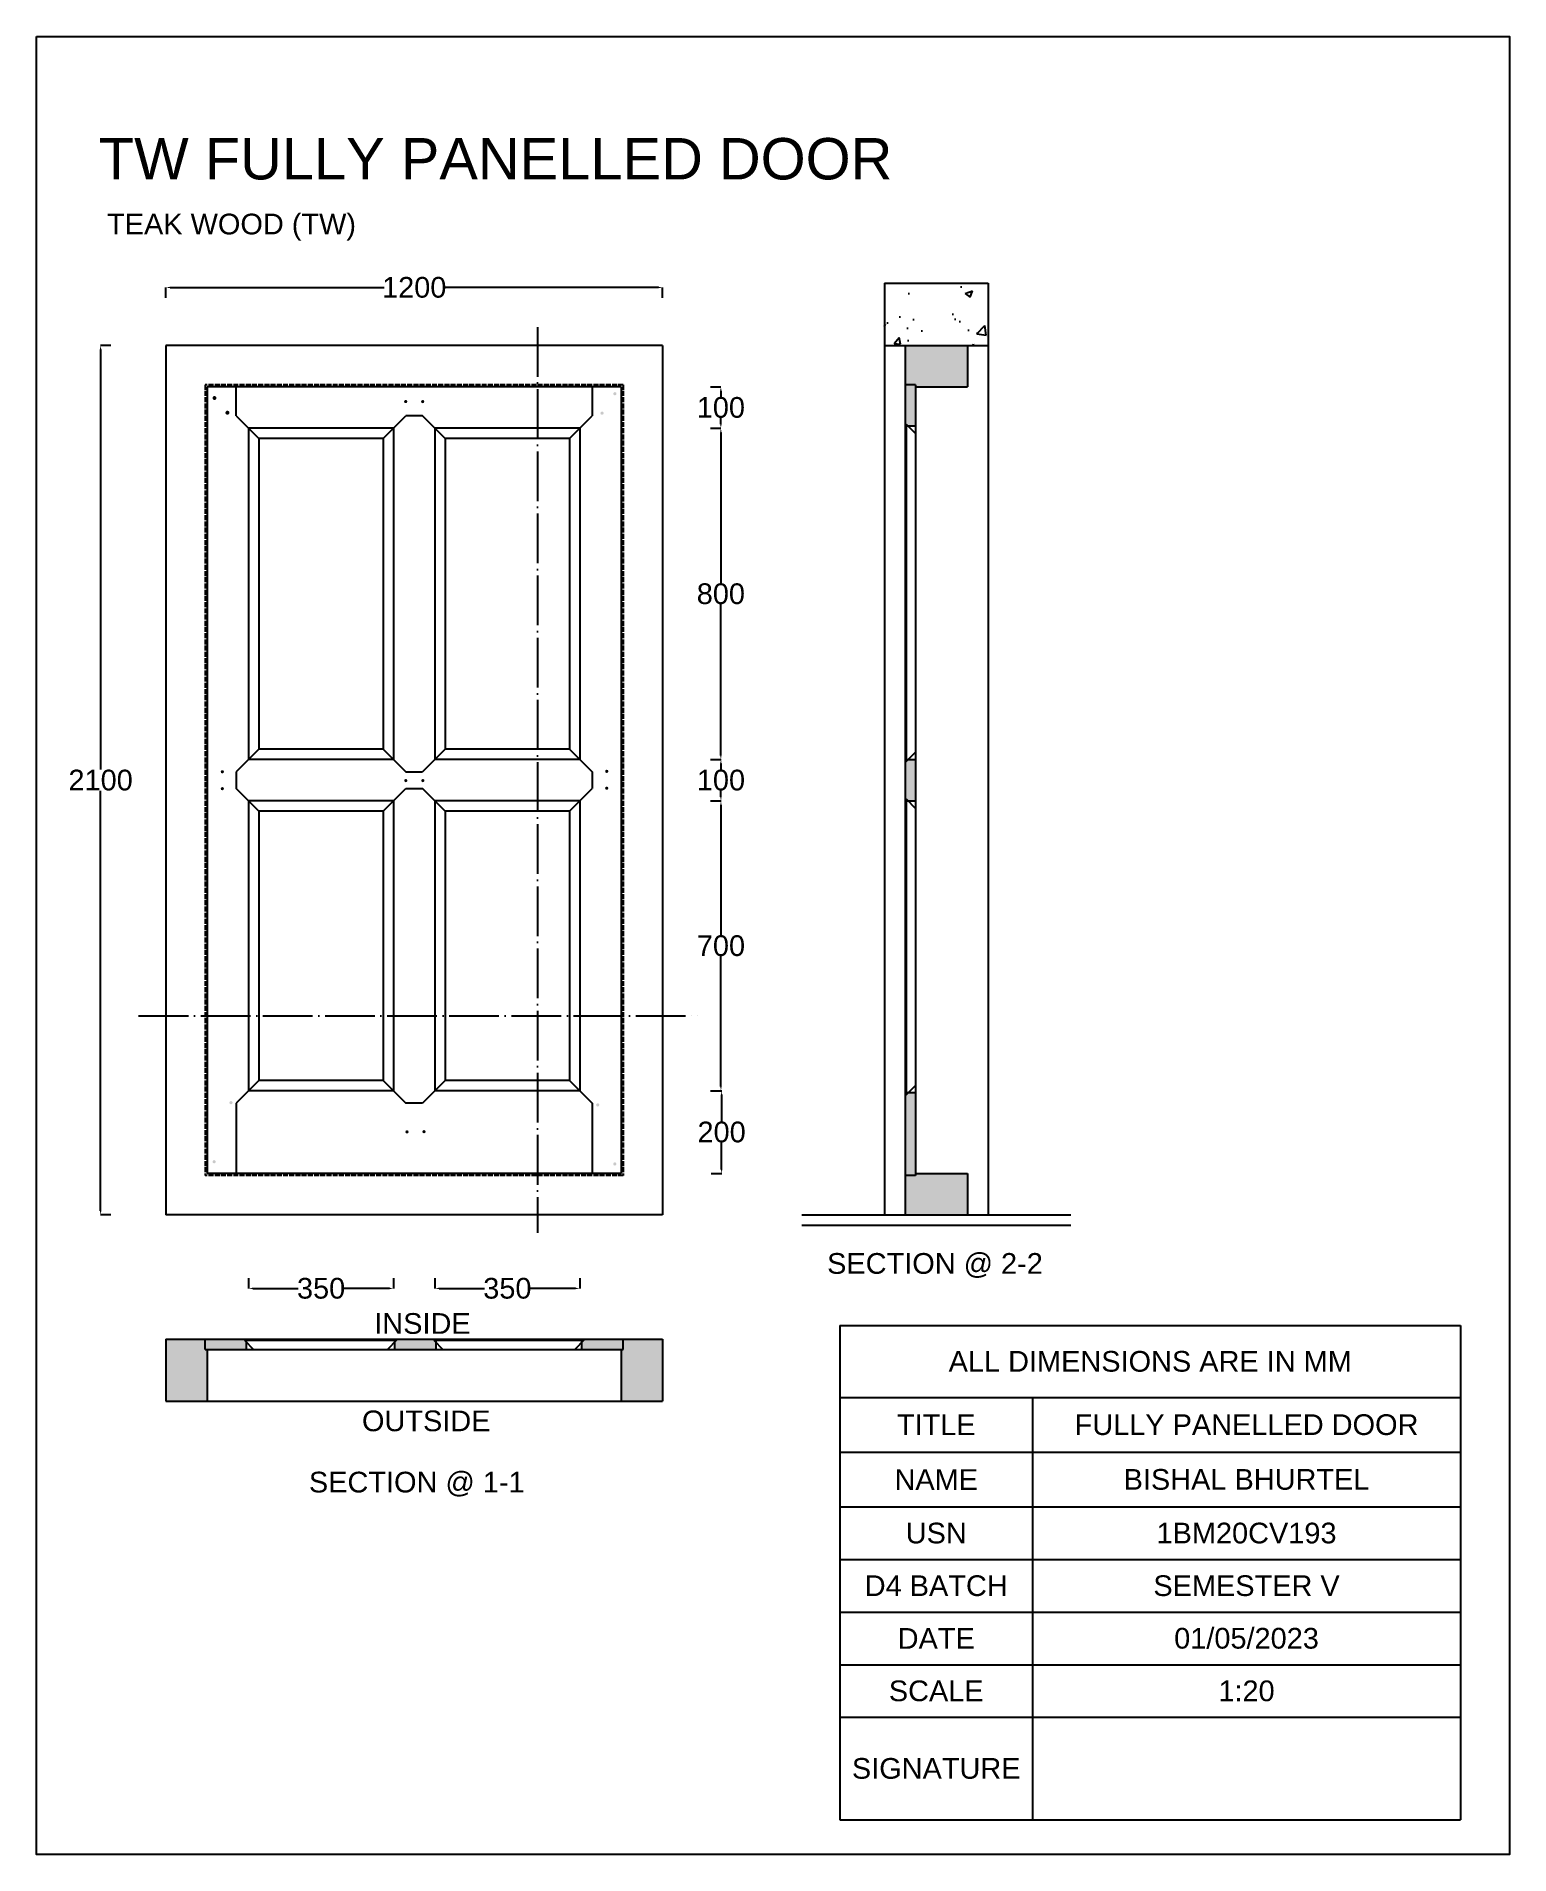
# Model space of a CAD drawing. Header units: inches. Extents: x 10076 to 13635, y 5093 to 9485.
import ezdxf

# ---------------------------------------------------------------- set-up
doc = ezdxf.new("R2010")
doc.units = ezdxf.units.IN
doc.header["$MEASUREMENT"] = 0
doc.linetypes.add('ACAD_ISO02W100', pattern=[15, 12, -3])
doc.linetypes.add('ACAD_ISO04W100', pattern=[30, 24, -3, 0, -3])
doc.layers.add('TEXT', color=5, linetype='Continuous')
doc.styles.add('Annotative', font='Arial.ttf')
doc.styles.get("Standard").update_dxf_attribs({"font": 'Arial.ttf'})
doc.dimstyles.new('Annotative', dxfattribs={"dimscale": 0, "dimtxt": 50, "dimasz": 10, "dimexe": 0.18, "dimexo": 0.0625, "dimgap": 0.09, "dimtad": 0, "dimtih": 1, "dimtoh": 1, "dimdec": 0, "dimzin": 0, "dimdsep": 46, "dimtxsty": 'Standard', "dimcen": 0.09, "dimadec": 0, "dimazin": 0, "dimtfac": 1, "dimtdec": 0, "dimtofl": 0, "dimtmove": 0, "dimatfit": 3, "dimfxl": 0, "dimtolj": 1, "dimtzin": 0, "dimarcsym": 0})

# ---------------------------------------------------------------- blocks, each defined once
blk = doc.blocks.new('*D4')
at = {"color": 0, "lineweight": -2}
for p, q in [((10256.1, 8738.3), (10230.9, 8738.3)), ((10231.1, 8728.3), (10231.1, 7714)), ((10231.1, 6648.3), (10231.1, 7662.7)), ((10256.1, 6638.3), (10230.9, 6638.3))]:
    blk.add_line(p, q, dxfattribs=at)
at = {"color": 0}
for points in [[(10229.4, 8728.3), (10232.8, 8728.3), (10231.1, 8738.3)], [(10229.4, 6648.3), (10232.8, 6648.3), (10231.1, 6638.3)]]:
    blk.add_solid(points, dxfattribs=at)
at = {"layer": 'Defpoints', "color": 0}
for p in [(10388.7, 8738.3), (10231.1, 6638.3), (10388.7, 6638.3)]:
    blk.add_point(p, dxfattribs=at)
at = {"color": 0, "insert": (10231.1, 7688.3), "char_height": 50, "attachment_point": 5}
blk.add_mtext('\\A1;2100', dxfattribs=at)
blk = doc.blocks.new('*D5')
at = {"color": 0, "lineweight": -2}
for p, q in [((10388.7, 8853.3), (10388.7, 8878.5)), ((10398.7, 8878.3), (10916.3, 8878.3)), ((11578.7, 8878.3), (11061, 8878.3)), ((11588.7, 8853.3), (11588.7, 8878.5))]:
    blk.add_line(p, q, dxfattribs=at)
at = {"color": 0}
for points in [[(10398.7, 8880), (10398.7, 8876.6), (10388.7, 8878.3)], [(11578.7, 8880), (11578.7, 8876.6), (11588.7, 8878.3)]]:
    blk.add_solid(points, dxfattribs=at)
at = {"layer": 'Defpoints', "color": 0}
for p in [(10388.7, 8878.3), (10388.7, 8738.3), (11588.7, 8738.3)]:
    blk.add_point(p, dxfattribs=at)
at = {"color": 0, "insert": (10988.7, 8878.3), "char_height": 50, "attachment_point": 5}
blk.add_mtext('\\A1;1200', dxfattribs=at)
blk = doc.blocks.new('*D6')
at = {"color": 0, "lineweight": -2}
for p, q in [((11704.5, 8538.3), (11729.7, 8538.3)), ((11729.5, 8528.3), (11729.5, 8164)), ((11729.5, 7748.3), (11729.5, 8112.7)), ((11704.5, 7738.3), (11729.7, 7738.3))]:
    blk.add_line(p, q, dxfattribs=at)
at = {"color": 0}
for points in [[(11727.8, 8528.3), (11731.2, 8528.3), (11729.5, 8538.3)], [(11727.8, 7748.3), (11731.2, 7748.3), (11729.5, 7738.3)]]:
    blk.add_solid(points, dxfattribs=at)
at = {"layer": 'Defpoints', "color": 0}
for p in [(11388.7, 8538.3), (11388.7, 7738.3), (11729.5, 7738.3)]:
    blk.add_point(p, dxfattribs=at)
at = {"color": 0, "insert": (11729.5, 8138.3), "char_height": 50, "attachment_point": 5}
blk.add_mtext('\\A1;800', dxfattribs=at)
blk = doc.blocks.new('*D7')
at = {"color": 0, "lineweight": -2}
for p, q in [((11704.7, 7638.3), (11729.9, 7638.3)), ((11729.7, 7628.3), (11729.7, 7314)), ((11729.7, 6948.3), (11729.7, 7262.7)), ((11704.7, 6938.3), (11729.9, 6938.3))]:
    blk.add_line(p, q, dxfattribs=at)
at = {"color": 0}
for points in [[(11728, 7628.3), (11731.3, 7628.3), (11729.7, 7638.3)], [(11728, 6948.3), (11731.3, 6948.3), (11729.7, 6938.3)]]:
    blk.add_solid(points, dxfattribs=at)
at = {"layer": 'Defpoints', "color": 0}
for p in [(11388.7, 7638.3), (11388.7, 6938.3), (11729.7, 6938.3)]:
    blk.add_point(p, dxfattribs=at)
at = {"color": 0, "insert": (11729.7, 7288.3), "char_height": 50, "attachment_point": 5}
blk.add_mtext('\\A1;700', dxfattribs=at)
blk = doc.blocks.new('*D9')
at = {"color": 0, "lineweight": -2}
for p, q in [((11706.3, 6938.3), (11731.5, 6938.3)), ((11731.3, 6928.3), (11731.3, 6864)), ((11731.3, 6748.3), (11731.3, 6812.7)), ((11706.3, 6738.3), (11731.5, 6738.3))]:
    blk.add_line(p, q, dxfattribs=at)
at = {"color": 0}
for points in [[(11729.7, 6928.3), (11733, 6928.3), (11731.3, 6938.3)], [(11729.7, 6748.3), (11733, 6748.3), (11731.3, 6738.3)]]:
    blk.add_solid(points, dxfattribs=at)
at = {"layer": 'Defpoints', "color": 0}
for p in [(11388.7, 6938.3), (11388.7, 6738.3), (11731.3, 6738.3)]:
    blk.add_point(p, dxfattribs=at)
at = {"color": 0, "insert": (11731.3, 6838.3), "char_height": 50, "attachment_point": 5}
blk.add_mtext('\\A1;200', dxfattribs=at)
blk = doc.blocks.new('*D10')
at = {"color": 0, "lineweight": -2}
for p, q in [((11704.7, 7738.3), (11729.9, 7738.3)), ((11729.7, 7728.3), (11729.7, 7714)), ((11729.7, 7648.3), (11729.7, 7662.7)), ((11704.7, 7638.3), (11729.9, 7638.3))]:
    blk.add_line(p, q, dxfattribs=at)
at = {"color": 0}
for points in [[(11728, 7728.3), (11731.3, 7728.3), (11729.7, 7738.3)], [(11728, 7648.3), (11731.3, 7648.3), (11729.7, 7638.3)]]:
    blk.add_solid(points, dxfattribs=at)
at = {"layer": 'Defpoints', "color": 0}
for p in [(11388.7, 7738.3), (11388.7, 7638.3), (11729.7, 7638.3)]:
    blk.add_point(p, dxfattribs=at)
at = {"color": 0, "insert": (11729.7, 7688.3), "char_height": 50, "attachment_point": 5}
blk.add_mtext('\\A1;100', dxfattribs=at)
blk = doc.blocks.new('*D11')
at = {"color": 0, "lineweight": -2}
for p, q in [((11704.5, 8638.3), (11729.7, 8638.3)), ((11729.5, 8628.3), (11729.5, 8614)), ((11704.5, 8538.3), (11729.7, 8538.3)), ((11729.5, 8548.3), (11729.5, 8562.7))]:
    blk.add_line(p, q, dxfattribs=at)
at = {"color": 0}
for points in [[(11727.8, 8628.3), (11731.2, 8628.3), (11729.5, 8638.3)], [(11727.8, 8548.3), (11731.2, 8548.3), (11729.5, 8538.3)]]:
    blk.add_solid(points, dxfattribs=at)
at = {"layer": 'Defpoints', "color": 0}
for p in [(11388.7, 8638.3), (11729.5, 8638.3), (11388.7, 8538.3)]:
    blk.add_point(p, dxfattribs=at)
at = {"color": 0, "insert": (11729.5, 8588.3), "char_height": 50, "attachment_point": 5}
blk.add_mtext('\\A1;100', dxfattribs=at)
blk = doc.blocks.new('*D25')
at = {"color": 0, "lineweight": -2}
for p, q in [((10588.7, 6485.9), (10588.7, 6460.7)), ((10598.7, 6460.9), (10708.4, 6460.9)), ((10928.7, 6460.9), (10818.9, 6460.9)), ((10938.7, 6485.9), (10938.7, 6460.7))]:
    blk.add_line(p, q, dxfattribs=at)
at = {"color": 0}
for points in [[(10598.7, 6462.6), (10598.7, 6459.2), (10588.7, 6460.9)], [(10928.7, 6462.6), (10928.7, 6459.2), (10938.7, 6460.9)]]:
    blk.add_solid(points, dxfattribs=at)
at = {"layer": 'Defpoints', "color": 0}
for p in [(10588.7, 6938.3), (10938.7, 6938.3), (10938.7, 6460.9)]:
    blk.add_point(p, dxfattribs=at)
at = {"color": 0, "insert": (10763.7, 6460.9), "char_height": 50, "attachment_point": 5}
blk.add_mtext('\\A1;350', dxfattribs=at)
blk = doc.blocks.new('*D26')
at = {"color": 0, "lineweight": -2}
for p, q in [((11038.7, 6485.9), (11038.7, 6460.7)), ((11048.7, 6460.9), (11158.4, 6460.9)), ((11378.7, 6460.9), (11268.9, 6460.9)), ((11388.7, 6485.9), (11388.7, 6460.7))]:
    blk.add_line(p, q, dxfattribs=at)
at = {"color": 0}
for points in [[(11048.7, 6462.6), (11048.7, 6459.2), (11038.7, 6460.9)], [(11378.7, 6462.6), (11378.7, 6459.2), (11388.7, 6460.9)]]:
    blk.add_solid(points, dxfattribs=at)
at = {"layer": 'Defpoints', "color": 0}
for p in [(11038.7, 6938.3), (11388.7, 6938.3), (11388.7, 6460.9)]:
    blk.add_point(p, dxfattribs=at)
at = {"color": 0, "insert": (11213.7, 6460.9), "char_height": 50, "attachment_point": 5}
blk.add_mtext('\\A1;350', dxfattribs=at)
blk = doc.blocks.new('*T37')
at = {"layer": 'TEXT', "color": 0, "linetype": 'ByBlock', "lineweight": -2}
for p, q in [((0, 0), (1499.2, 0)), ((0, 0), (0, -1193.8)), ((1499.2, 0), (1499.2, -1193.8)), ((0, -173.7), (1499.2, -173.7)), ((465.3, -173.7), (465.3, -1193.8)), ((0, -305.9), (1499.2, -305.9)), ((0, -438.1), (1499.2, -438.1)), ((0, -565.1), (1499.2, -565.1)), ((0, -692.2), (1499.2, -692.2)), ((0, -819.2), (1499.2, -819.2)), ((0, -946.2), (1499.2, -946.2)), ((0, -1193.8), (1499.2, -1193.8))]:
    blk.add_line(p, q, dxfattribs=at)
at = {"layer": 'TEXT', "color": 0, "char_height": 50, "attachment_point": 5}
for s, insert, width in [('{\\fArial|b0|i0|c0|p0;\\C256;ALL DIMENSIONS ARE IN MM}', (749.6, -86.9), 1499.03), ('TITLE', (232.6, -239.8), 465.134), ('FULLY PANELLED DOOR', (982.2, -239.8), 1033.777), ('NAME', (232.6, -372), 465.134), ('BISHAL BHURTEL', (982.2, -372), 1033.777), ('1BM20CV193', (982.2, -501.6), 1033.777), ('SEMESTER V', (982.2, -628.7), 1033.777), ('01/05/2023', (982.2, -755.7), 1033.777), ('1:20', (982.2, -882.7), 1033.777)]:
    blk.add_mtext(s, dxfattribs=dict(at, insert=insert, width=width))
at = {"layer": 'TEXT', "color": 0, "char_height": 50, "width": 465.134, "attachment_point": 5, "style": 'Annotative'}
for s, insert in [('USN', (232.6, -501.6)), ('D4 BATCH', (232.6, -628.7)), ('DATE', (232.6, -755.7)), ('SCALE', (232.6, -882.7)), ('SIGNATURE', (232.6, -1070))]:
    blk.add_mtext(s, dxfattribs=dict(at, insert=insert))

msp = doc.modelspace()

# ---------------------------------------------------------------- hatches: boundary and pattern name
h = msp.add_hatch()
h.set_pattern_fill('AR-CONC', color=256, scale=25)
h.set_pattern_definition([(50, (0, 0), (179.315, -15.688), [18.75, -206.25]), (355, (0, 0), (-34.6878, 188.048), [15, -165]), (100.4514, (14.94, -1.3), (144.6272, 172.36), [15.935, -175.2855]), (46.1842, (0, 50), (266.8103, -41.3798), [28.125, -309.375]), (96.6356, (22.23, 46.55), (233.6655, 243.5297), [23.9026, -262.9284]), (351.1842, (0, 50), (233.6655, 243.5297), [22.5, -247.5]), (21, (25, 37.5), (149.2268, -100.6547), [18.75, -206.25]), (326, (25, 37.5), (60.8288, 181.2875), [15, -165]), (71.4514, (37.44, 29.11), (210.0556, 80.6328), [15.935, -175.2855]), (37.5, (0, 0), (3.03996, 83.22346), [0, -163, 0, -167.5, 0, -165.625]), (7.5, (0, 0), (65.7674, 98.60293), [0, -95.5, 0, -159.25, 0, -63.125]), (327.5, (-55.75, 0), (133.4556, -5.63872), [0, -62.5, 0, -195, 0, -258.75]), (317.5, (-80.75, 0), (145.7965, 25.02625), [0, -81.25, 0, -129.5, 0, -183.75])])
h.paths.add_polyline_path([(12375.1, 8888.3), (12125.1, 8888.3), (12125.1, 8738.3), (12375.1, 8738.3)])
h = msp.add_hatch()
h.set_pattern_fill('GRASS', color=256, scale=25)
h.paths.add_polyline_path([(11493.7, 6338.5), (11393.7, 6338.5), (11393.7, 6335.5), (11398.7, 6335.5), (11393.7, 6330.5), (11393.7, 6313.5), (11493.7, 6313.5)])
h.paths.add_polyline_path([(11041.2, 6330.5), (11036.2, 6335.5), (11041.2, 6335.5), (11041.2, 6338.5), (10941.2, 6338.5), (10941.2, 6335.5), (10946.2, 6335.5), (10941.2, 6330.5), (10941.2, 6313.5), (11041.2, 6313.5)])
h.paths.add_polyline_path([(10578.7, 6335.5), (10583.7, 6335.5), (10583.7, 6338.5), (10483.7, 6338.5), (10483.7, 6313.5), (10583.7, 6313.5), (10583.7, 6330.5)])
h.paths.add_polyline_path([(12325.1, 6738.3), (12200.1, 6738.3), (12200.1, 6733.3), (12175.1, 6733.3), (12175.1, 6638.3), (12325.1, 6638.3)])
h.paths.add_polyline_path([(12325.1, 8738.3), (12175.1, 8738.3), (12175.1, 8643.3), (12200.1, 8643.3), (12200.1, 8638.3), (12325.1, 8638.3)])
h.paths.add_polyline_path([(12200.1, 8643.3), (12175.1, 8643.3), (12175.1, 8543.3), (12177.1, 8543.3), (12177.1, 8548.3), (12182.1, 8543.3), (12200.1, 8543.3)])
h.paths.add_polyline_path([(12200.1, 7738.3), (12182.1, 7738.3), (12177.1, 7733.3), (12177.1, 7738.3), (12175.1, 7738.3), (12175.1, 7638.3), (12177.1, 7638.3), (12177.1, 7643.3), (12182.1, 7638.3), (12200.1, 7638.3)])
h.paths.add_polyline_path([(12200.1, 6933.3), (12182.1, 6933.3), (12177.1, 6928.3), (12177.1, 6933.3), (12175.1, 6933.3), (12175.1, 6733.3), (12200.1, 6733.3)])
h.paths.add_polyline_path([(10488.7, 6313.5), (10483.7, 6313.5), (10483.7, 6338.5), (10388.7, 6338.5), (10388.7, 6188.5), (10488.7, 6188.5)])
h.paths.add_polyline_path([(11588.7, 6338.5), (11493.7, 6338.5), (11493.7, 6313.5), (11488.7, 6313.5), (11488.7, 6188.5), (11588.7, 6188.5)])
h = msp.add_hatch(color=256)
h.dxf.hatch_style = 1
edge = h.paths.add_edge_path()
edge.add_arc((10506.1, 8611.3), 3.96, 0, 360)
edge = h.paths.add_edge_path()
edge.add_arc((10537.5, 8575.4), 3.96, 0, 360)
h = msp.add_hatch(color=256)
h.dxf.hatch_style = 1
edge = h.paths.add_edge_path()
edge.add_arc((11473.5, 8621.7), 3.96, 0, 360)
edge = h.paths.add_edge_path()
edge.add_arc((11442.4, 8574.8), 3.96, 0, 360)
h = msp.add_hatch(color=256)
h.dxf.hatch_style = 1
edge = h.paths.add_edge_path()
edge.add_arc((10968.1, 8602.7), 3.96, 0, 360)
edge = h.paths.add_edge_path()
edge.add_arc((11009.2, 8602.6), 3.96, 0, 360)
h = msp.add_hatch(color=256)
h.dxf.hatch_style = 1
edge = h.paths.add_edge_path()
edge.add_arc((10525.1, 7708.6), 3.96, 0, 360)
edge = h.paths.add_edge_path()
edge.add_arc((10525.1, 7667.8), 3.96, 0, 360)
h = msp.add_hatch(color=256)
h.dxf.hatch_style = 1
edge = h.paths.add_edge_path()
edge.add_arc((10968.4, 7687.3), 3.96, 0, 360)
edge = h.paths.add_edge_path()
edge.add_arc((11009.6, 7687.4), 3.96, 0, 360)
h = msp.add_hatch(color=256)
h.dxf.hatch_style = 1
edge = h.paths.add_edge_path()
edge.add_arc((11453.8, 7709.7), 3.96, 0, 360)
edge = h.paths.add_edge_path()
edge.add_arc((11453.7, 7668.9), 3.96, 0, 360)
h = msp.add_hatch(color=256)
h.dxf.hatch_style = 1
edge = h.paths.add_edge_path()
edge.add_arc((10546, 6909.4), 3.96, 0, 360)
edge = h.paths.add_edge_path()
edge.add_arc((10505.3, 6766.8), 3.96, 0, 360)
h = msp.add_hatch(color=256)
h.dxf.hatch_style = 1
edge = h.paths.add_edge_path()
edge.add_arc((11432, 6904), 3.96, 0, 360)
edge = h.paths.add_edge_path()
edge.add_arc((11473.3, 6761.4), 3.96, 0, 360)
h = msp.add_hatch(color=256)
h.dxf.hatch_style = 1
edge = h.paths.add_edge_path()
edge.add_arc((10971.3, 6838.9), 3.96, 0, 360)
edge = h.paths.add_edge_path()
edge.add_arc((11012.3, 6839.3), 3.96, 0, 360)

# ---------------------------------------------------------------- linework, layer by layer
for p, q in [((12125.1, 8888.3), (12375.1, 8888.3)), ((12125.1, 8888.3), (12125.1, 8738.3)), ((12375.1, 8888.3), (12375.1, 8738.3)), ((11588.7, 8738.3), (10388.7, 8738.3)), ((12125.1, 8738.3), (12375.1, 8738.3)), ((12125.1, 8738.3), (12125.1, 6638.3)), ((12175.1, 8738.3), (12175.1, 6638.3)), ((12325.1, 8738.3), (12325.1, 8638.3)), ((12375.1, 8738.3), (12375.1, 6638.3)), ((11488.7, 8638.3), (10488.7, 8638.3)), ((11488.7, 8638.3), (10488.7, 8638.3)), ((10558.7, 8568.3), (10558.7, 8638.3)), ((12200.1, 8643.3), (12175.1, 8643.3)), ((12200.1, 8643.3), (12200.1, 6733.3)), ((12200.1, 8638.3), (12325.1, 8638.3)), ((10558.7, 8568.3), (10613.7, 8513.3)), ((10913.7, 8513.3), (10968.7, 8568.3)), ((11008.7, 8568.3), (10968.7, 8568.3)), ((11063.7, 8513.3), (11008.7, 8568.3)), ((11363.7, 8513.3), (11418.7, 8568.3)), ((10938.7, 8538.3), (10588.7, 8538.3)), ((11388.7, 8538.3), (11038.7, 8538.3)), ((12200.1, 8543.3), (12175.1, 8543.3)), ((12177.1, 8548.3), (12177.1, 7733.3)), ((12177.1, 8548.3), (12200.1, 8525.3)), ((10913.7, 8513.3), (10613.7, 8513.3)), ((11363.7, 8513.3), (11063.7, 8513.3)), ((10613.7, 7763.3), (10558.7, 7708.3)), ((10938.7, 7738.3), (10588.7, 7738.3)), ((10913.7, 7763.3), (10613.7, 7763.3)), ((10913.7, 7763.3), (10968.7, 7708.3)), ((11063.7, 7763.3), (11008.7, 7708.3)), ((11388.7, 7738.3), (11038.7, 7738.3)), ((11363.7, 7763.3), (11063.7, 7763.3)), ((11363.7, 7763.3), (11418.7, 7708.3)), ((12175.1, 7738.3), (12200.1, 7738.3)), ((12175.1, 7738.3), (12200.1, 7738.3)), ((12177.1, 7733.3), (12200.1, 7756.3)), ((10968.7, 7708.3), (11008.7, 7708.3)), ((10613.7, 7613.3), (10558.7, 7668.3)), ((10913.7, 7613.3), (10968.7, 7668.3)), ((10968.7, 7668.3), (11008.7, 7668.3)), ((11063.7, 7613.3), (11008.7, 7668.3)), ((11363.7, 7613.3), (11418.7, 7668.3)), ((12177.1, 7643.3), (12177.1, 6928.3)), ((12177.1, 7643.3), (12200.1, 7620.3)), ((10938.7, 7638.3), (10588.7, 7638.3)), ((10913.7, 7613.3), (10613.7, 7613.3)), ((11388.7, 7638.3), (11038.7, 7638.3)), ((11363.7, 7613.3), (11063.7, 7613.3)), ((12175.1, 7638.3), (12200.1, 7638.3)), ((11673, 7119.3), (11673, 7119.3)), ((10613.7, 6963.3), (10558.7, 6908.3)), ((10938.7, 6938.3), (10588.7, 6938.3)), ((10913.7, 6963.3), (10613.7, 6963.3)), ((10913.7, 6963.3), (10968.7, 6908.3)), ((11063.7, 6963.3), (11008.7, 6908.3)), ((11388.7, 6938.3), (11038.7, 6938.3)), ((11363.7, 6963.3), (11063.7, 6963.3)), ((11363.7, 6963.3), (11418.7, 6908.3)), ((12177.1, 6928.3), (12200.1, 6951.3)), ((11008.7, 6908.3), (10968.7, 6908.3)), ((12200.1, 6933.3), (12175.1, 6933.3)), ((11488.7, 6738.3), (10488.7, 6738.3)), ((12200.1, 6733.3), (12175.1, 6733.3)), ((12200.1, 6738.3), (12325.1, 6738.3)), ((12325.1, 6738.3), (12325.1, 6638.3)), ((11588.7, 6638.3), (10388.7, 6638.3)), ((11925.1, 6638.3), (12575.1, 6638.3)), ((12175.1, 6638.3), (12325.1, 6638.3)), ((11925.1, 6613.3), (12575.1, 6613.3)), ((10388.7, 6338.5), (11588.7, 6338.5)), ((10388.7, 6338.5), (10388.7, 6188.5)), ((10483.7, 6313.5), (10483.7, 6338.5)), ((10578.7, 6335.5), (10946.2, 6335.5)), ((10578.7, 6335.5), (10600.7, 6313.5)), ((10583.7, 6313.5), (10583.7, 6338.5)), ((10946.2, 6335.5), (10924.2, 6313.5)), ((10941.2, 6338.5), (10941.2, 6313.5)), ((11036.2, 6335.5), (11398.7, 6335.5)), ((11036.2, 6335.5), (11058.2, 6313.5)), ((11041.2, 6338.5), (11041.2, 6313.5)), ((11398.7, 6335.5), (11376.7, 6313.5)), ((11393.7, 6313.5), (11393.7, 6338.5)), ((11493.7, 6313.5), (11493.7, 6338.5)), ((11588.7, 6338.5), (11588.7, 6188.5)), ((10483.7, 6313.5), (11493.7, 6313.5)), ((10488.7, 6313.5), (10488.7, 6188.5)), ((11488.7, 6313.5), (11488.7, 6188.5)), ((10388.7, 6188.5), (11588.7, 6188.5))]:
    msp.add_line(p, q)
at = {"linetype": 'ACAD_ISO04W100', "ltscale": 5}
for p, q in [((11286.5, 8782.7), (11286.5, 6594.7)), ((10323, 7119.3), (11673, 7119.3))]:
    msp.add_line(p, q, dxfattribs=at)
at = {"linetype": 'ByBlock'}
for p, q in [((10388.7, 8738.3), (10388.7, 6638.3)), ((11588.7, 8738.3), (11588.7, 6638.3)), ((10488.7, 8638.3), (10488.7, 6738.3)), ((11418.7, 8638.3), (11418.7, 8568.3)), ((11488.7, 8638.3), (11488.7, 6738.3)), ((10588.7, 8538.3), (10588.7, 7738.3)), ((10938.7, 8538.3), (10938.7, 7738.3)), ((11038.7, 8538.3), (11038.7, 7738.3)), ((11388.7, 8538.3), (11388.7, 7738.3)), ((10613.7, 8513.3), (10613.7, 7763.3)), ((10913.7, 8513.3), (10913.7, 7763.3)), ((11063.7, 8513.3), (11063.7, 7763.3)), ((11363.7, 8513.3), (11363.7, 7763.3)), ((10558.7, 7708.3), (10558.7, 7668.3)), ((11418.7, 7708.3), (11418.7, 7668.3)), ((10588.7, 7638.3), (10588.7, 6938.3)), ((10613.7, 7613.3), (10613.7, 6963.3)), ((10913.7, 7613.3), (10913.7, 6963.3)), ((10938.7, 7638.3), (10938.7, 6938.3)), ((11038.7, 7638.3), (11038.7, 6938.3)), ((11063.7, 7613.3), (11063.7, 6963.3)), ((11363.7, 7613.3), (11363.7, 6963.3)), ((11388.7, 7638.3), (11388.7, 6938.3)), ((10558.7, 6908.3), (10558.7, 6738.3)), ((11418.7, 6908.3), (11418.7, 6738.3))]:
    msp.add_line(p, q, dxfattribs=at)
at = {"color": 9, "linetype": 'ACAD_ISO02W100'}
for p, q in [((11493.7, 8643.3), (10483.7, 8643.3)), ((10483.7, 8643.3), (10483.7, 6733.3)), ((11493.7, 8643.3), (11493.7, 6733.3)), ((11493.7, 6733.3), (10483.7, 6733.3))]:
    msp.add_line(p, q, dxfattribs=at)
msp.add_lwpolyline([(10075.8, 9484.7), (13635.1, 9484.7), (13635.1, 5093.4), (10075.8, 5093.4)], close=True)
at = {"const_width": 1.58}
for points in [[(10502.2, 8611.3, 1), (10510.1, 8611.3, 1)], [(10533.4, 8575.8, 1), (10541.4, 8575.8, 1)]]:
    msp.add_lwpolyline(points, format="xyb", close=True, dxfattribs=at)

# ---------------------------------------------------------------- block references
msp.add_blockref('*T37', (12017.2, 6371.3))

# ---------------------------------------------------------------- texts
at = {"attachment_point": 1}
for s, width, heights, insert, char_height in [('TW FULLY PANELLED DOOR', 2293.328, [0], (10226.7, 9239.2), 100), ('TEAK WOOD (TW)', 623.869, [33.7], (10246.7, 9056.5), 50), ('SECTION @ 2-2', 562.03, [0], (11986.2, 6546.2), 50), ('INSIDE', 231.345, [0], (10892.2, 6401.2), 50), ('OUTSIDE', 326.381, [0], (10862.5, 6166), 50), ('SECTION @ 1-1', 562.03, [0], (10734.3, 6018.1), 50)]:
    msp.add_mtext_dynamic_manual_height_columns(s, width=width, gutter_width=1, heights=heights, dxfattribs=dict(at, insert=insert, char_height=char_height))

# ---------------------------------------------------------------- dimensions: what is measured, and where the dimension line sits
dim = msp.add_linear_dim(base=(10388.7, 8878.3), p1=(11588.7, 8738.3), p2=(10388.7, 8738.3), dimstyle='Annotative', override={"dimscale": 0, "dimtix": 0, "dimtofl": 0, "dimtmove": 0, "dimatfit": 3})
dim.commit()
dim.dimension.update_dxf_attribs({"geometry": '*D5', "text_midpoint": (10988.7, 8878.3)})
dim = msp.add_linear_dim(base=(10231.1, 6638.3), p1=(10388.7, 8738.3), p2=(10388.7, 6638.3), angle=90, dimstyle='Annotative', override={"dimscale": 0, "dimtix": 0, "dimtofl": 0, "dimtmove": 0, "dimatfit": 3})
dim.commit()
dim.dimension.update_dxf_attribs({"geometry": '*D4', "text_midpoint": (10231.1, 7688.3)})
for base, p1, p2, picture, middle in [((11729.5, 8638.3), (11388.7, 8538.3), (11388.7, 8638.3), '*D11', (11729.5, 8588.3)), ((11729.5, 7738.3), (11388.7, 8538.3), (11388.7, 7738.3), '*D6', (11729.5, 8138.3)), ((11729.7, 7638.3), (11388.7, 7738.3), (11388.7, 7638.3), '*D10', (11729.7, 7688.3)), ((11729.7, 6938.3), (11388.7, 7638.3), (11388.7, 6938.3), '*D7', (11729.7, 7288.3)), ((11731.3, 6738.3), (11388.7, 6938.3), (11388.7, 6738.3), '*D9', (11731.3, 6838.3))]:
    dim = msp.add_linear_dim(base=base, p1=p1, p2=p2, angle=90, dimstyle='Annotative')
    dim.commit()
    dim.dimension.update_dxf_attribs({"geometry": picture, "text_midpoint": middle})
for base, p1, p2, picture, middle in [((10938.7, 6460.9), (10588.7, 6938.3), (10938.7, 6938.3), '*D25', (10763.7, 6460.9)), ((11388.7, 6460.9), (11038.7, 6938.3), (11388.7, 6938.3), '*D26', (11213.7, 6460.9))]:
    dim = msp.add_linear_dim(base=base, p1=p1, p2=p2, dimstyle='Annotative')
    dim.commit()
    dim.dimension.update_dxf_attribs({"geometry": picture, "text_midpoint": middle})

doc.saveas('drawing.dxf')
